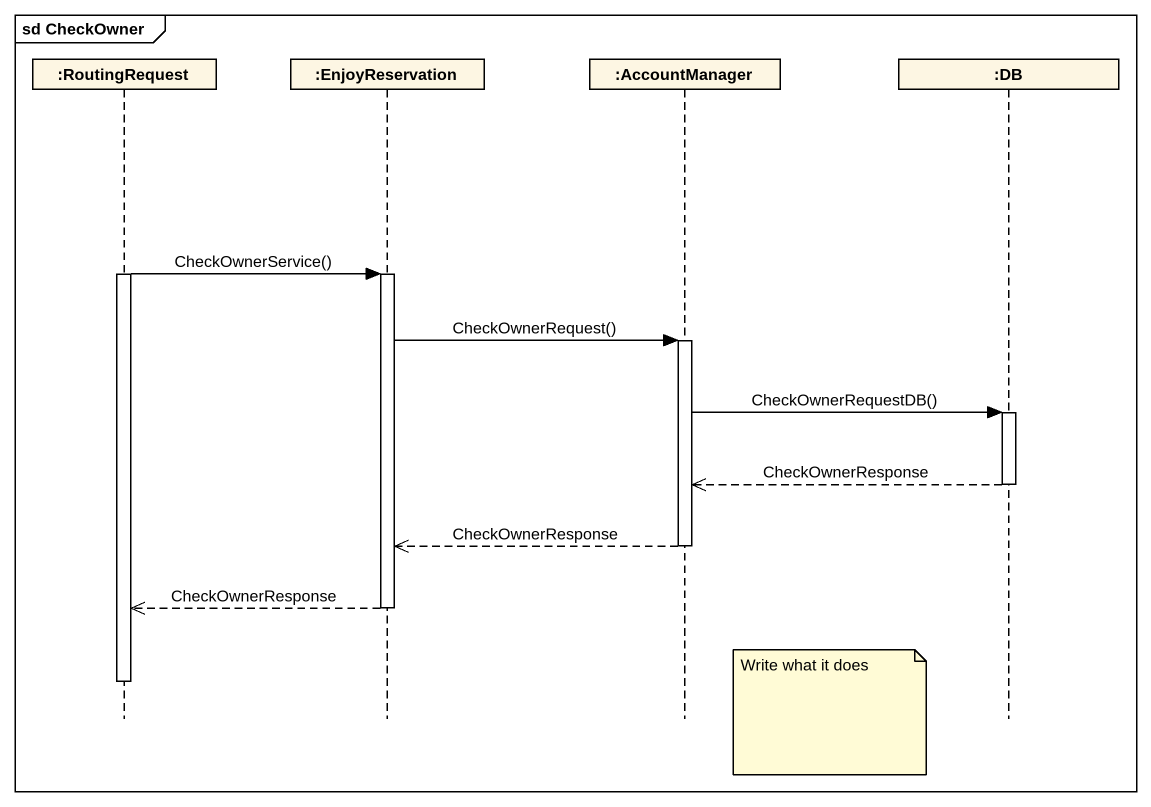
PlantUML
@startuml
mainframe sd CheckOwner
hide footbox
participant ":RoutingRequest" as RoutingRequest
participant ":EnjoyReservation" as EnjoyReservation
participant ":AccountManager" as AccountManager
participant ":DB" as DB

activate RoutingRequest
RoutingRequest -> EnjoyReservation : CheckOwnerService()
activate EnjoyReservation
EnjoyReservation -> AccountManager : CheckOwnerRequest()
activate AccountManager
AccountManager -> DB : CheckOwnerRequestDB()
activate DB
DB -->> AccountManager : CheckOwnerResponse
deactivate DB
AccountManager -->> EnjoyReservation : CheckOwnerResponse
deactivate AccountManager
EnjoyReservation -->> RoutingRequest : CheckOwnerResponse
deactivate EnjoyReservation
deactivate RoutingRequest
note right of AccountManager : Write what it does
@enduml
